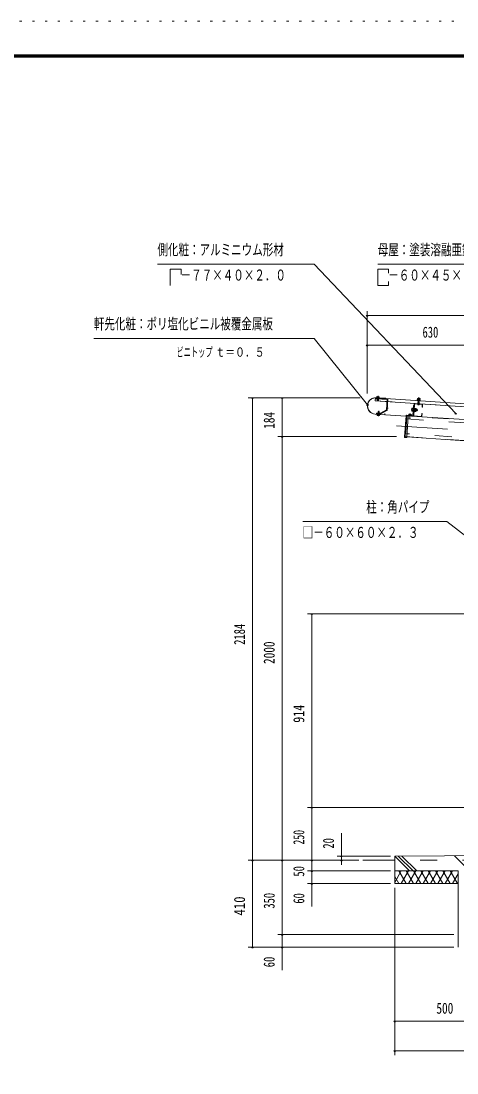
# Model space of a CAD drawing. Units: millimetres, scale not verified. Extents: x -22148 to 22152, y -10500 to 10500.
# Drawn here: x 7469 to 12613, y -1915 to 10500 of the extents above; entities that cross this region are included whole.
import ezdxf
from ezdxf.enums import TextEntityAlignment as Align

# ---------------------------------------------------------------- set-up
doc = ezdxf.new("R2010")
doc.units = ezdxf.units.MM
doc.header["$LTSCALE"] = 50
for name, pattern in [('USER2', [10, 4, -6]), ('USER3', [24, 12, -5, 2, -5]), ('USER5', [3, 0.5, -2.5])]:
    doc.linetypes.add(name, pattern=pattern)
for name, color, linetype, lineweight in [('0-6_2-0BOLD', 7, 'Continuous', 18), ('0-7_2-1HIDDEN', 3, 'USER2', 18), ('0-8_2-2CENTER', 3, 'USER3', 18), ('0-A_2-4THIN', 4, 'Continuous', 18), ('0-B_2-5DIM', 3, 'Continuous', 18), ('0-C_2-6HATCH', 2, 'Continuous', 18), ('0-D_F-F', 5, 'Continuous', 18), ('0-E_F-E_J_ADD', 5, 'USER5', 18)]:
    doc.layers.add(name, color=color, linetype=linetype, lineweight=lineweight)
doc.styles.add('ＭＳ ゴシック', font='')
doc.styles.get('ＭＳ ゴシック').set_extended_font_data('MS Gothic')

msp = doc.modelspace()

# ---------------------------------------------------------------- linework, layer by layer
at = {"layer": '0-6_2-0BOLD'}
for p, q in [((11649.95, 6054.16), (11647.46, 6016.74)), ((11647.46, 6016.74), (13605.61, 5886.2)), ((16539.01, 5726.97), (11649.87, 6052.91)), ((16539.1, 5728.21), (11649.95, 6054.16)), ((11672.23, 6050.16), (11672.32, 6051.42)), ((11673.03, 6057.88), (11673.61, 6066.6)), ((11687.29, 6050.41), (11687.2, 6049.17)), ((11688.01, 6065.64), (11687.43, 6056.92)), ((11695.82, 6056.36), (11695.56, 6052.37)), ((11790.81, 6032.24), (11782.85, 5912.86)), ((11790.83, 5912.32), (11798.79, 6031.71)), ((12108.4, 5977.99), (12099.33, 5842.04)), ((12103.48, 5844.02), (12112.39, 5977.72)), ((12116.65, 5981.45), (12200.46, 5975.86)), ((12151.07, 5979.16), (12150.61, 5972.17)), ((12153.75, 6019.32), (12151.34, 5983.15)), ((12152.79, 6004.93), (12167.76, 6003.93)), ((12154.88, 6032.02), (12155.63, 6043.24)), ((12165.57, 5971.17), (12166.04, 5978.16)), ((12166.31, 5982.15), (12168.72, 6018.32)), ((12169.28, 6031.06), (12170.03, 6042.27)), ((11760.54, 5852.6), (11647.04, 5860.17)), ((11647.13, 5861.42), (12011.31, 5837.14)), ((11671.1, 5854.56), (11671.37, 5858.55)), ((11678.91, 5845.28), (11679.49, 5854)), ((11679.55, 5859.25), (11679.89, 5864.24)), ((11693.89, 5853.04), (11693.31, 5844.32)), ((11694.85, 5863.25), (11694.52, 5858.26)), ((11781.85, 5911.25), (11710.95, 5870.53)), ((11714.94, 5863.59), (11785.83, 5904.31)), ((17010.55, 5508.86), (12011.64, 5842.13)), ((12044.1, 5849.74), (12043.84, 5845.75)), ((12052.49, 5849.18), (12053.07, 5857.93)), ((12067.48, 5856.97), (12066.89, 5848.22)), ((12074.03, 5847.74), (12074.62, 5856.5)), ((12093.59, 5902.43), (12081.61, 5903.22)), ((12082.86, 5921.95), (12094.84, 5921.15)), ((12107.2, 5839.77), (12191.02, 5834.18)), ((12107.6, 5905.89), (12112.92, 5910.54)), ((12107.94, 5910.87), (12113.26, 5915.53)), ((12114.22, 5930), (12109.23, 5930.33)), ((12126.78, 5900.21), (12112.3, 5901.18)), ((12113.55, 5919.9), (12128.03, 5918.94)), ((11502.93, 594.93), (11877.93, 594.93))]:
    msp.add_line(p, q, dxfattribs=at)
for points in [[(11789.48, 6042.35), (11659.76, 6051), (11659.23, 6043.01), (11788.94, 6034.37)], [(11660.02, 6054.74), (11774.76, 6047.09), (11774.68, 6045.84)], [(11695.82, 6056.36), (11664.64, 6058.44), (11664.38, 6054.45)], [(11665.84, 6058.36), (11666.42, 6067.08), (11668.68, 6068.19)], [(11668.68, 6068.19), (11693.13, 6066.56), (11695.22, 6065.15), (11694.64, 6056.44)], [(11686.67, 6041.18), (11685.39, 6021.98), (11670.42, 6022.97), (11671.7, 6042.18)], [(11685.39, 6021.98), (11682.73, 6019.65), (11672.75, 6020.32), (11670.42, 6022.97)], [(12017.77, 5847.48), (12093.6, 5842.43), (12101.53, 5961.41), (12107.27, 5961.03)], [(12175.13, 6043.2), (12150.69, 6044.83), (12148.43, 6043.71), (12147.68, 6032.5)], [(12175.13, 6043.2), (12177.23, 6041.79), (12176.48, 6030.58)], [(12204.19, 5971.61), (12202.23, 5942.17), (12206.22, 5941.91), (12208.18, 5971.34)], [(11709.82, 5870.27), (11662.96, 5873.39), (11662.42, 5865.41), (11709.29, 5862.28)], [(11671.1, 5854.56), (11702.28, 5852.48), (11702.55, 5856.47)], [(11698.24, 5842.72), (11673.8, 5844.36), (11671.7, 5845.76), (11672.29, 5854.48)], [(11680.42, 5872.23), (11681.53, 5888.94), (11696.5, 5887.94)], [(11681.53, 5888.94), (11684.19, 5891.27), (11694.17, 5890.6), (11696.5, 5887.94), (11695.38, 5871.23)], [(11701.09, 5852.56), (11700.51, 5843.84), (11698.24, 5842.72)], [(11761.87, 5853.77), (11762.79, 5867.49), (11761.54, 5867.57), (11760.62, 5853.85)], [(12011.64, 5842.13), (11994.9, 5590.93), (12019.84, 5589.27)], [(12036.59, 5840.46), (12019.46, 5583.54), (12000.25, 5584.82)], [(12044.1, 5849.74), (12075.28, 5847.66), (12075.02, 5843.67)], [(12074.62, 5856.5), (12072.58, 5857.86), (12048.13, 5859.49), (12045.93, 5858.41), (12045.35, 5849.65)], [(12095.46, 5930.51), (12083.48, 5931.31), (12081.54, 5928.42), (12079.45, 5896.99), (12080.99, 5893.86), (12092.97, 5893.07)], [(12096.79, 5890.32), (12092.8, 5890.59), (12095.63, 5932.99), (12099.62, 5932.73)], [(12114.22, 5930), (12111.63, 5891.08), (12106.64, 5891.42)], [(12111.68, 5891.82), (12126.15, 5890.85), (12128.09, 5893.75)], [(12128.09, 5893.75), (12130.19, 5925.18), (12128.65, 5928.3), (12114.17, 5929.26)], [(12138.78, 5918.84), (12142.28, 5914.85), (12141.45, 5902.38), (12137.45, 5898.88), (12128.47, 5899.48)], [(12129.81, 5919.44), (12138.78, 5918.84), (12137.45, 5898.88)], [(12195.27, 5837.9), (12197.23, 5867.34), (12201.23, 5867.07), (12199.27, 5837.64)], [(12019.96, 5591.01), (13047.67, 5522.5), (13048.41, 5526.43)], [(13052.93, 650.27), (11877.93, 644.93), (11877.93, 319.93), (12627.93, 319.93)], [(11877.93, 469.93), (12627.93, 469.93), (12627.93, -430.07)]]:
    msp.add_lwpolyline(points, dxfattribs=at)
for points in [[(12144, 6032.75), (12143.73, 6028.75), (12179.9, 6026.34), (12180.17, 6030.33)], [(12165.57, 5971.17), (12150.61, 5972.17), (12152.93, 5969.51), (12162.91, 5968.85)]]:
    msp.add_lwpolyline(points, close=True, dxfattribs=at)
for centre, radius, start, end in [((11653.53, 5957.45), 97.5, 86.18591, 266.18591), ((11653.53, 5957.45), 96.25, 86.18591, 266.18591), ((11654.77, 5957.37), 96.25, 92.89789, 266.18591), ((11669.71, 6062.32), 5.79, 47.63968, 86.18591), ((11679.49, 6046.15), 21.27, 66.35458, 106.01503), ((11691.32, 6060.87), 5.79, 86.18591, 124.71735), ((11788.81, 6032.37), 2, 356.18593, 86.18591), ((11788.81, 6032.37), 10, 356.18593, 86.18591), ((12116.38, 5977.46), 8, 86.18591, 176.18591), ((12116.38, 5977.46), 4, 86.18591, 176.18591), ((12146.6, 6024.81), 3.75, 86.18591, 266.18591), ((12151.72, 6038.95), 5.79, 47.65448, 86.18591), ((12161.5, 6022.78), 21.27, 66.3568, 106.01724), ((12173.33, 6037.51), 5.79, 86.18591, 124.73215), ((12176.53, 6022.81), 3.75, 266.18593, 86.18591), ((12200.2, 5971.87), 4, 356.18593, 86.18591), ((12200.2, 5971.87), 8, 356.18593, 86.18591), ((11675.6, 5850.04), 5.79, 266.18591, 304.71735), ((11687.44, 5864.77), 21.27, 246.35458, 286.01503), ((11697.21, 5848.6), 5.79, 227.63968, 266.18591), ((11709.96, 5872.26), 10, 266.18591, 299.87703), ((11709.96, 5872.26), 2, 266.18591, 299.8812), ((11760.62, 5853.85), 1.25, 266.18591, 356.18591), ((11780.85, 5912.99), 2, 299.85341, 356.18591), ((11780.85, 5912.99), 10, 299.87146, 356.18591), ((12017.39, 5841.74), 5.75, 86.18515, 176.18515), ((12049.19, 5853.57), 5.83, 48.34232, 86.18481), ((12058.9, 5836.89), 21.84, 66.88872, 105.4809), ((12070.74, 5852.13), 5.83, 86.18481, 124.0273), ((12086.73, 5898.18), 7.19, 135.45909, 176.18591), ((12106.59, 5910.96), 26.15, 155.16051, 197.21132), ((12088.6, 5926.27), 7.19, 176.18591, 216.91273), ((12093.6, 5842.43), 5.75, 266.18515, 356.18515), ((12107.47, 5843.76), 8, 176.18591, 266.18591), ((12107.47, 5843.76), 4, 176.18591, 266.18591), ((12103.04, 5911.2), 26.15, 335.16052, 17.21132), ((12121.03, 5895.9), 7.19, 356.18593, 36.91273), ((12122.9, 5923.98), 7.19, 315.45909, 356.18591), ((12191.28, 5838.17), 8, 266.18591, 356.18591), ((12191.28, 5838.17), 4, 266.18591, 356.18591), ((12000.64, 5590.55), 5.75, 176.18515, 266.18515)]:
    msp.add_arc(centre, radius, start, end, dxfattribs=at)
at = {"layer": '0-7_2-1HIDDEN'}
for p, q in [((11647.54, 6017.99), (12151.42, 5984.4)), ((12166.39, 5983.4), (13598.21, 5887.95)), ((12000.64, 5590.55), (12017.39, 5841.74)), ((17010.29, 5504.88), (12021.36, 5837.47)), ((12019.13, 5804.04), (17008.06, 5471.45)), ((17377.93, 594.93), (11877.93, 594.93))]:
    msp.add_line(p, q, dxfattribs=at)
for points in [[(12021.63, 5841.46), (12005, 5592.01), (12019.96, 5591.01)], [(12005.26, 5596.01), (13047.94, 5526.49), (13050.17, 5559.92), (12007.49, 5629.43)]]:
    msp.add_lwpolyline(points, dxfattribs=at)
at = {"layer": '0-8_2-2CENTER'}
for p, q in [((11677.24, 6012.5), (11681.4, 6074.86)), ((11690.45, 6060.22), (11689.36, 6044.01)), ((12157.63, 5964.76), (12164.1, 6061.81)), ((11676.48, 5850.69), (11677.56, 5866.91)), ((11689.68, 5898.42), (11685.52, 5836.06)), ((11799.62, 5931.43), (11776.67, 5932.96)), ((12060.86, 5866.16), (12056.7, 5803.8)), ((12149.34, 5908.11), (12073.01, 5913.2)), ((11901.06, 5724.22), (17064.6, 5379.99))]:
    msp.add_line(p, q, dxfattribs=at)
at = {"layer": '0-A_2-4THIN'}
for p, q in [((11673.7, 6042.05), (11672.28, 6020.85)), ((11674.23, 6050.03), (11674.31, 6051.28)), ((11683.26, 6020.12), (11684.67, 6041.32)), ((11685.21, 6049.3), (11685.29, 6050.55)), ((12153.07, 5979.03), (12152.48, 5970.04)), ((12152.56, 6001.47), (12154.79, 6004.8)), ((12155.75, 6019.19), (12153.34, 5983.01)), ((12163.44, 5969.31), (12164.04, 5978.29)), ((12164.31, 5982.29), (12166.72, 6018.46)), ((12165.76, 6004.07), (12167.53, 6000.48)), ((11681.55, 5859.12), (11681.88, 5864.11)), ((11682.41, 5872.09), (11683.66, 5890.8)), ((11692.86, 5863.38), (11692.53, 5858.39)), ((11694.64, 5890.07), (11693.39, 5871.36)), ((12128.64, 5901.98), (12140.11, 5901.21)), ((12141.11, 5916.18), (12129.64, 5916.94))]:
    msp.add_line(p, q, dxfattribs=at)
at = {"layer": '0-B_2-5DIM'}
for p, q in [((11562.92, 7024.05), (11542.92, 7024.05)), ((11552.92, 7074.05), (11552.92, 6104.93)), ((11552.92, 7024.05), (17352.93, 7024.05)), ((10927.93, 6754.93), (8327.93, 6754.93)), ((10927.93, 6754.93), (11557.65, 5971.49)), ((11562.92, 6674.05), (11542.92, 6674.05)), ((17352.93, 6674.05), (11552.92, 6674.05)), ((11471.33, 6054.93), (10150.17, 6054.93)), ((10210.17, 6054.93), (10190.17, 6054.93)), ((10200.17, 6054.93), (10200.17, -430.07)), ((10560.17, 6054.93), (10540.17, 6054.93)), ((10550.17, -700.07), (10550.17, 6054.93)), ((11567.65, 5971.49), (11547.65, 5971.49)), ((12607.98, 5869.64), (12587.98, 5869.64)), ((10500.17, 5594.93), (11899.78, 5594.93)), ((10560.17, 5594.93), (10540.17, 5594.93)), ((10850.17, 3504.93), (12964.03, 3504.93)), ((10910.17, 3504.93), (10890.17, 3504.93)), ((10900.17, 49.93), (10900.17, 3504.93)), ((12964.03, 1219.93), (10850.17, 1219.93)), ((10910.17, 1219.93), (10890.17, 1219.93)), ((11250.17, 539.96), (11250.17, 914.93)), ((11827.93, 644.93), (11200.17, 644.93)), ((11260.17, 644.93), (11240.17, 644.93)), ((11455.43, 594.93), (10150.17, 594.93)), ((10210.17, 594.93), (10190.17, 594.93)), ((10560.17, 594.93), (10540.17, 594.93)), ((10910.17, 594.93), (10890.17, 594.93)), ((11260.17, 594.93), (11240.17, 594.93)), ((10850.17, 469.93), (11827.93, 469.93)), ((10910.17, 469.93), (10890.17, 469.93)), ((11827.93, 319.93), (10850.17, 319.93)), ((10910.17, 319.93), (10890.17, 319.93)), ((11877.93, -1705.07), (11877.93, 269.93)), ((10500.17, -280.07), (12577.93, -280.07)), ((10560.17, -280.07), (10540.17, -280.07)), ((10150.17, -430.07), (12577.93, -430.07)), ((10210.17, -430.07), (10190.17, -430.07)), ((10560.17, -430.07), (10540.17, -430.07)), ((11887.93, -1305.07), (11867.93, -1305.07)), ((17377.93, -1305.07), (11877.93, -1305.07)), ((11887.93, -1655.07), (11867.93, -1655.07)), ((17377.93, -1655.07), (11877.93, -1655.07))]:
    msp.add_line(p, q, dxfattribs=at)
for points in [[(9077.93, 7629.93), (10927.93, 7629.93), (12597.99, 5869.64)], [(15003.15, 5773.82), (13827.93, 7629.93), (11677.93, 7629.93)], [(9227.93, 7379.93), (9227.93, 7571.37), (9356.71, 7571.37), (9356.71, 7506.98)], [(11677.92, 7571.37), (11677.93, 7379.93), (11806.71, 7379.93), (11806.71, 7426.75)], [(11806.71, 7524.55), (11806.71, 7571.36), (11677.92, 7571.37)], [(13094.3, 4128.75), (12492.39, 4592.9), (10792.39, 4592.9)]]:
    msp.add_lwpolyline(points, dxfattribs=at)
for centre in [(11552.92, 7024.05), (11552.92, 6674.05), (10200.17, 6054.93), (10550.17, 6054.93), (11557.65, 5971.49), (12597.98, 5869.64), (10550.17, 5594.93), (10900.17, 3504.93), (10900.17, 1219.93), (11250.17, 644.93), (10200.17, 594.93), (10550.17, 594.93), (10900.17, 594.93), (11250.17, 594.93), (10900.17, 469.93), (10900.17, 319.93), (10550.17, -280.07), (10200.17, -430.07), (10550.17, -430.07), (11877.93, -1305.07), (11877.93, -1655.07)]:
    msp.add_arc(centre, 10, 180, 0, dxfattribs=at)
at = {"layer": '0-C_2-6HATCH'}
for p, q in [((12053.18, 469.93), (11878.18, 644.93)), ((11920.41, 645.12), (12095.61, 469.93)), ((12138.03, 469.93), (11962.65, 645.31)), ((12885.29, 344.93), (12582.08, 648.13)), ((11877.93, 334.68), (11956.01, 469.93)), ((11927.15, 319.93), (11877.93, 405.18)), ((11927.15, 469.93), (12013.75, 319.93)), ((12042.62, 469.93), (11956.01, 319.93)), ((12100.35, 319.93), (12013.75, 469.93)), ((12042.62, 319.93), (12129.22, 469.93)), ((12100.35, 469.93), (12186.95, 319.93)), ((12215.83, 469.93), (12129.22, 319.93)), ((12273.56, 319.93), (12186.95, 469.93)), ((12215.83, 319.93), (12302.43, 469.93)), ((12273.56, 469.93), (12360.16, 319.93)), ((12389.03, 469.93), (12302.43, 319.93)), ((12446.76, 319.93), (12360.16, 469.93)), ((12389.03, 319.93), (12475.63, 469.93)), ((12446.76, 469.93), (12533.37, 319.93)), ((12562.24, 469.93), (12475.63, 319.93)), ((12533.37, 469.93), (12619.97, 319.93)), ((12562.24, 319.93), (12627.93, 433.71))]:
    msp.add_line(p, q, dxfattribs=at)
at = {"layer": '0-D_F-F'}
for points in [[(21651.87, -10000), (-7048.13, -10000), (-7048.13, 10100), (21651.87, 10100)], [(21649.37, -9997.5), (-7045.63, -9997.5), (-7045.63, 10097.5), (21649.37, 10097.5)], [(21646.87, -9995), (21646.87, 10095), (-7043.13, 10095), (-7043.13, -9995)], [(21644.37, -9992.5), (-7040.63, -9992.5), (-7040.63, 10092.5), (21644.37, 10092.5)], [(21641.87, -9990), (21641.87, 10090), (-7038.13, 10090), (-7038.13, -9990)], [(21639.37, -9987.5), (-7035.63, -9987.5), (-7035.63, 10087.5), (21639.37, 10087.5)], [(21636.87, -9985), (21636.87, 10085), (-7033.13, 10085), (-7033.13, -9985)], [(21634.37, -9982.5), (-7030.63, -9982.5), (-7030.63, 10082.5), (21634.37, 10082.5)], [(21631.87, -9980), (-7028.13, -9980), (-7028.13, 10080), (21631.87, 10080)], [(21629.37, -9977.5), (-7025.63, -9977.5), (-7025.63, 10077.5), (21629.37, 10077.5)], [(21626.87, -9975), (21626.87, 10075), (-7023.12, 10075), (-7023.12, -9975)]]:
    msp.add_lwpolyline(points, close=True, dxfattribs=at)
at = {"layer": '0-E_F-E_J_ADD'}
msp.add_lwpolyline([(22151.87, -10500), (-7548.13, -10500), (-7548.13, 10500), (22151.87, 10500)], close=True, dxfattribs=at)

# ---------------------------------------------------------------- texts
at = {"layer": '0-B_2-5DIM', "color": 7, "style": 'ＭＳ ゴシック'}
for s, height, width, p in [('側化粧：アルミニウム形材', 130.2, 0.7, (9077.93, 7697.69)), ('母屋：塗装溶融亜鉛めっき鋼板', 130.2, 0.7, (11677.93, 7697.69)), ('\u3000－７７×４０×２．０', 130.2, 0.7, (9227.93, 7397.69)), ('\u3000－６０×４５×１０×１．６', 130.2, 0.7, (11677.93, 7397.69)), ('軒先化粧：ポリ塩化ビニル被覆金属板', 130.2, 0.7, (8327.93, 6822.69)), ('630', 130.2, 0.7, (12206.71, 6724.05)), ('ビニトップ ', 110.7, 0.55, (9302.93, 6504.93)), ('ｔ＝０．５', 110.7, 0.75, (9762.2, 6504.93)), ('柱：角パイプ', 130.2, 0.7, (11542.39, 4660.66)), ('□－６０×６０×２．３', 130.2, 0.7, (10792.39, 4360.67)), ('500', 130.2, 0.75, (12370.49, -1255.07))]:
    msp.add_text(s, height=height, dxfattribs=dict(at, width=width)).set_placement(p, align=Align.BOTTOM_LEFT)
for s, width, p in [('184', 0.75, (10500.17, 5687.51)), ('2184', 0.7, (10150.17, 3138.03)), ('2000', 0.75, (10500.17, 2911.9)), ('914', 0.8, (10850.17, 2218.17)), ('250', 0.65, (10850.17, 780.6)), ('20', 0.7, (11200.17, 732.61)), ('50', 0.7, (10850.17, 402.35)), ('410', 0.85, (10150.17, -57.64)), ('350', 0.7, (10500.17, 24.16)), ('60', 0.7, (10850.17, 82.81)), ('60', 0.7, (10500.17, -667.19))]:
    msp.add_text(s, height=130.2, rotation=90, dxfattribs=dict(at, width=width)).set_placement(p, align=Align.BOTTOM_LEFT)

doc.saveas('drawing.dxf')
